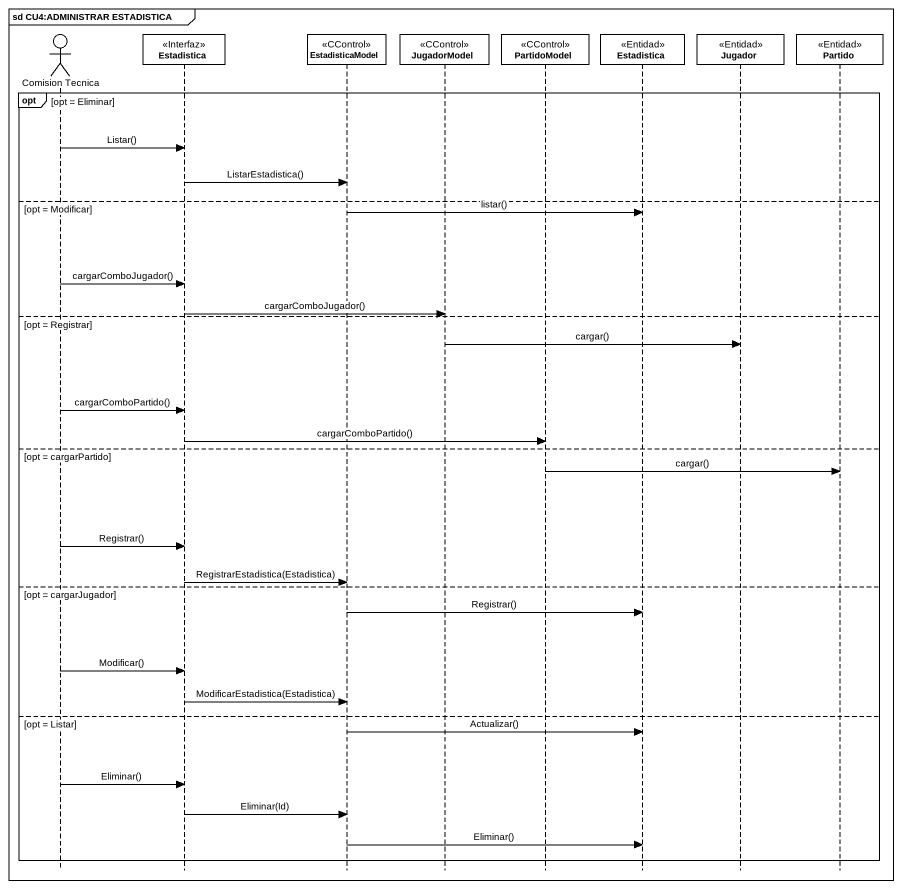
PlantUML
@startuml
mainframe sd CU4:ADMINISTRAR ESTADISTICA
hide footbox
actor "Comision Tecnica" as Comision_Tecnica #FFFFFF
participant Estadistica <<Interfaz>> #FFFFFF
participant EstadisticaModel <<CControl>> #FFFFFF
participant JugadorModel <<CControl>> #FFFFFF
participant PartidoModel <<CControl>> #FFFFFF
participant "Estadistica" as Estadistica_2 <<Entidad>> #FFFFFF
participant Jugador <<Entidad>> #FFFFFF
participant Partido <<Entidad>> #FFFFFF

opt opt = Eliminar
  Comision_Tecnica -> Estadistica : Listar()
  Estadistica -> EstadisticaModel : ListarEstadistica()
else opt = Modificar
  EstadisticaModel -> Estadistica_2 : listar()
  Comision_Tecnica -> Estadistica : cargarComboJugador()
  Estadistica -> JugadorModel : cargarComboJugador()
else opt = Registrar
  JugadorModel -> Jugador : cargar()
  Comision_Tecnica -> Estadistica : cargarComboPartido()
  Estadistica -> PartidoModel : cargarComboPartido()
else opt = cargarPartido
  PartidoModel -> Partido : cargar()
  Comision_Tecnica -> Estadistica : Registrar()
  Estadistica -> EstadisticaModel : RegistrarEstadistica(Estadistica)
else opt = cargarJugador
  EstadisticaModel -> Estadistica_2 : Registrar()
  Comision_Tecnica -> Estadistica : Modificar()
  Estadistica -> EstadisticaModel : ModificarEstadistica(Estadistica)
else opt = Listar
  EstadisticaModel -> Estadistica_2 : Actualizar()
  Comision_Tecnica -> Estadistica : Eliminar()
  Estadistica -> EstadisticaModel : Eliminar(Id)
  EstadisticaModel -> Estadistica_2 : Eliminar()
end
@enduml
